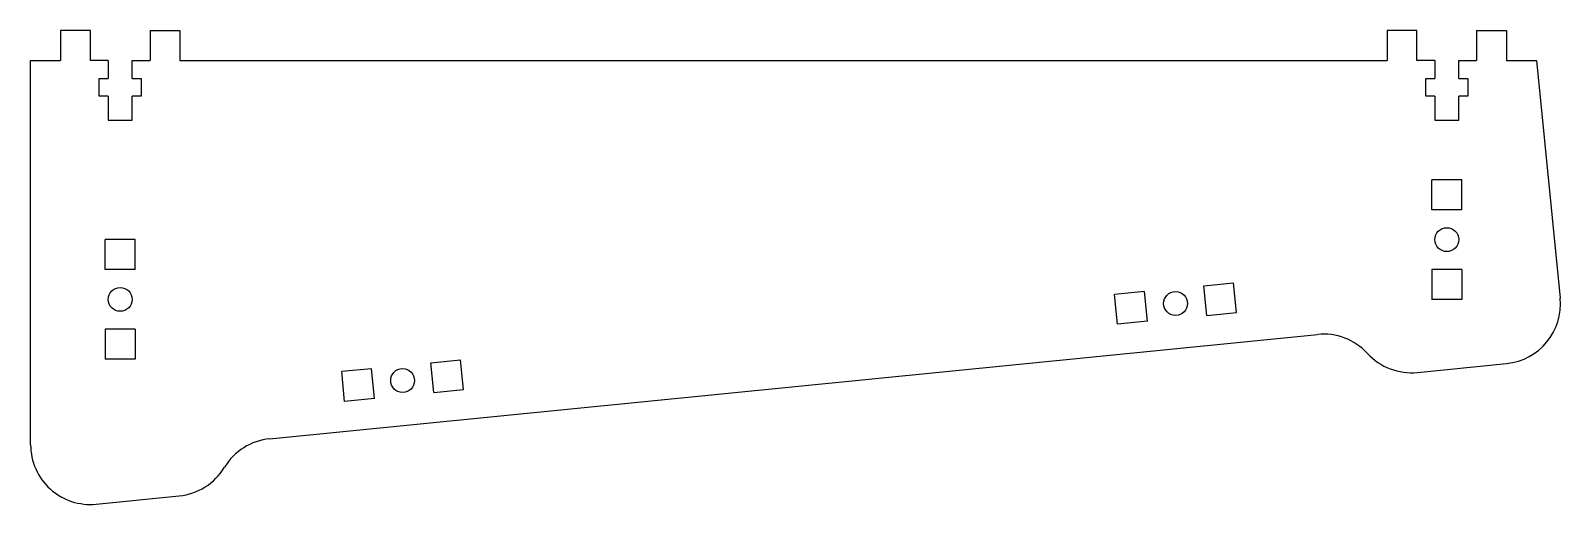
# Model space of a CAD drawing. Header units: millimetres. Extents: x -15 to 241, y -74 to 5.
import ezdxf

# ---------------------------------------------------------------- set-up
doc = ezdxf.new("R2010")
doc.units = ezdxf.units.MM

msp = doc.modelspace()

# ---------------------------------------------------------------- linework, layer by layer
at = {"color": 7, "linetype": 'Continuous', "lineweight": 25}
for p, q in [((-5, 5), (-10, 5)), ((-10, 5), (-10, 0)), ((-5, 0), (-5, 5)), ((5, 5), (10, 5)), ((5, 5), (5, 0)), ((10, 5), (10, 0)), ((217, 5), (212, 5)), ((212, 5), (212, 0)), ((217, 0), (217, 5)), ((227, 5), (232, 5)), ((227, 5), (227, 0)), ((232, 5), (232, 0)), ((-15, 0), (-10, 0)), ((-15, -64.33), (-15, 0)), ((-2, 0), (-5, 0)), ((-2, 0), (-2, -3)), ((2, 0), (5, 0)), ((2, -3), (2, 0)), ((10, 0), (212, 0)), ((220, 0), (217, 0)), ((220, 0), (220, -3)), ((224, 0), (227, 0)), ((224, -3), (224, 0)), ((232, 0), (237, 0)), ((237, 0), (240.97, -39.8)), ((-3.5, -6), (-3.5, -3)), ((-3.5, -3), (-2, -3)), ((2, -3), (3.5, -3)), ((3.5, -3), (3.5, -6)), ((218.5, -6), (218.5, -3)), ((218.5, -3), (220, -3)), ((224, -3), (225.5, -3)), ((225.5, -3), (225.5, -6)), ((-2, -6), (-3.5, -6)), ((-2, -6), (-2, -10)), ((3.5, -6), (2, -6)), ((2, -10), (2, -6)), ((220, -6), (218.5, -6)), ((220, -6), (220, -10)), ((225.5, -6), (224, -6)), ((224, -10), (224, -6)), ((-2, -10), (2, -10)), ((220, -10), (224, -10)), ((224.5, -20), (219.5, -20)), ((219.5, -25), (219.5, -20)), ((224.5, -25), (224.5, -20)), ((224.5, -25), (219.5, -25)), ((2.5, -30), (-2.5, -30)), ((-2.5, -35), (-2.5, -30)), ((2.5, -35), (2.5, -30)), ((2.5, -35), (-2.5, -35)), ((219.5, -35), (219.5, -40)), ((224.5, -35), (219.5, -35)), ((224.5, -35), (224.5, -40)), ((181.35, -37.71), (186.32, -37.21)), ((181.85, -42.68), (181.35, -37.71)), ((186.82, -42.19), (186.32, -37.21)), ((171.4, -38.7), (166.42, -39.2)), ((166.92, -44.17), (166.42, -39.2)), ((171.89, -43.67), (171.4, -38.7)), ((224.5, -40), (219.5, -40)), ((181.85, -42.68), (186.82, -42.19)), ((-2.5, -45), (-2.5, -50)), ((2.5, -45), (-2.5, -45)), ((2.5, -45), (2.5, -50)), ((25, -63.34), (200.37, -45.86)), ((171.89, -43.67), (166.92, -44.17)), ((2.5, -50), (-2.5, -50)), ((51.99, -50.6), (56.97, -50.11)), ((52.49, -55.58), (51.99, -50.6)), ((57.46, -55.08), (56.97, -50.11)), ((217.08, -52.23), (232.01, -50.75)), ((42.04, -51.6), (37.06, -52.09)), ((37.56, -57.07), (37.06, -52.09)), ((42.54, -56.57), (42.04, -51.6)), ((52.49, -55.58), (57.46, -55.08)), ((42.54, -56.57), (37.56, -57.07)), ((-4.01, -74.28), (9.88, -72.89))]:
    msp.add_line(p, q, dxfattribs=at)
for centre in [(222, -30), (0, -40), (176.62, -40.69), (47.26, -53.59)]:
    msp.add_circle(centre, 2, dxfattribs=at)
for centre, start, end in [((231.02, -40.79), 275.6935, 5.6935), ((201.36, -55.81), 42.5634, 95.6935), ((216.09, -42.28), 222.5634, 275.6935), ((26, -73.29), 95.6935, 148.8236), ((-5, -64.33), 180, 275.6935), ((8.88, -62.94), 275.6935, 328.8236)]:
    msp.add_arc(centre, 10, start, end, dxfattribs=at)

doc.saveas('drawing.dxf')
